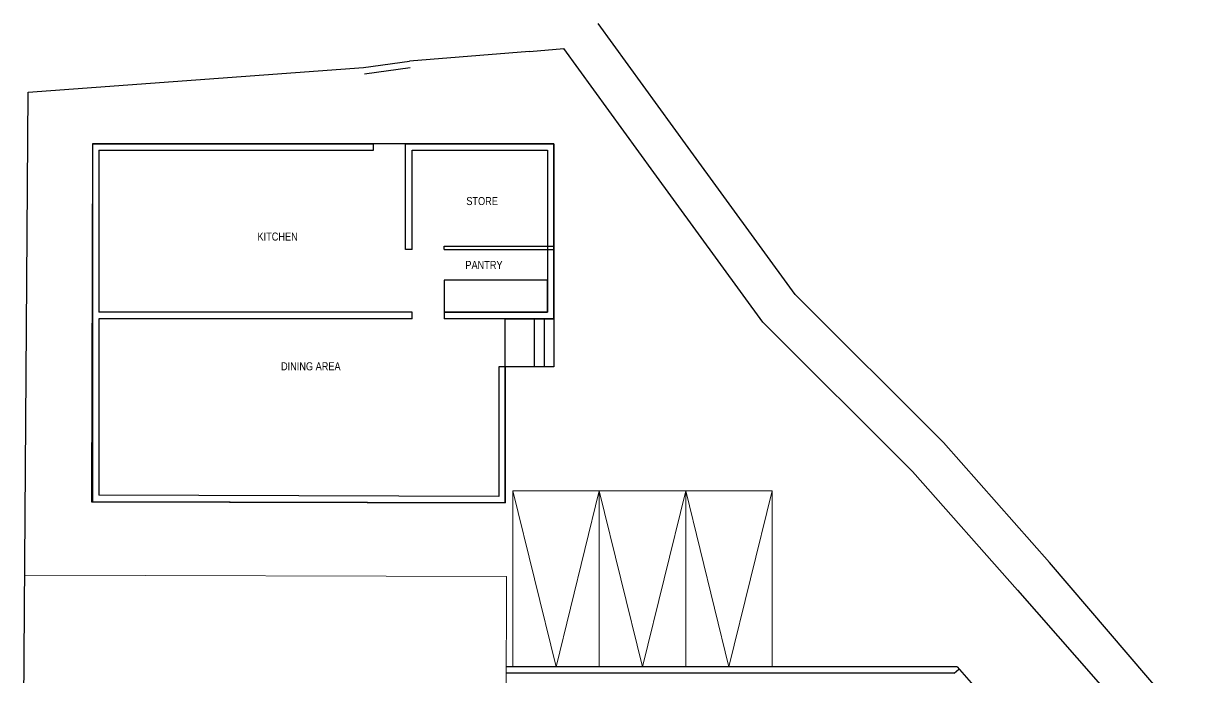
# Model space of a CAD drawing. Header units: metres. Extents: x -705149 to -704678, y -35173 to -35072.
# Drawn here: x -704808.41 to -704771.56, y -35103 to -35082.58 of the extents above; entities that cross this region are included whole.
import ezdxf

# ---------------------------------------------------------------- set-up
doc = ezdxf.new("R2010")
doc.units = ezdxf.units.M
doc.header["$LTSCALE"] = 1500
doc.linetypes.add('PHANTOM2', pattern=[1.25, 0.625, -0.125, 0.125, -0.125, 0.125, -0.125])
for name, color, linetype in [('BLK_3_FLR_0_BLT_UP_AREA', 8, 'Continuous'), ('Lines', 7, 'Continuous'), ('WALL', 7, 'Continuous'), ('walls', 50, 'Continuous')]:
    doc.layers.add(name, color=color, linetype=linetype)
doc.styles.add('style4', font='arial.ttf', dxfattribs={"height": 100})

msp = doc.modelspace()

# ---------------------------------------------------------------- linework, layer by layer
at = {"layer": 'BLK_3_FLR_0_BLT_UP_AREA', "color": 8, "linetype": 'Continuous', "elevation": 194.16249}
msp.add_lwpolyline([(-704806.2647, -35086.33807), (-704806.29667, -35097.51587), (-704793.37452, -35097.55283), (-704793.37466, -35093.30005), (-704793.37435, -35091.79924), (-704791.85266, -35091.7992), (-704791.85284, -35086.3376)], close=True, dxfattribs=at)
at = {"layer": 'Lines', "color": 1, "linetype": 'Continuous'}
for p, q in [((-704792.61019, -35083.45034, 193.87371), (-704796.36203, -35083.75955, 193.87371)), ((-704792.61019, -35083.45034, 193.87371), (-704796.36203, -35083.75955, 193.87371)), ((-704792.61019, -35083.45034, 193.87371), (-704791.54436, -35083.3625, 193.87371)), ((-704792.61019, -35083.45034, 193.87371), (-704791.54436, -35083.3625, 193.87371)), ((-704788.73056, -35087.22908, 193.87371), (-704791.54436, -35083.3625, 193.87371)), ((-704788.73056, -35087.22908, 193.87371), (-704791.54436, -35083.3625, 193.87371)), ((-704797.79217, -35083.95761, 193.87371), (-704796.36203, -35083.75955, 193.87371)), ((-704797.79217, -35083.95761, 193.87371), (-704796.36203, -35083.75955, 193.87371)), ((-704808.27488, -35084.72696, 193.87371), (-704797.79217, -35083.95761, 193.87371)), ((-704797.76474, -35084.15572, 193.87371), (-704796.33459, -35083.95766, 193.87371)), ((-704808.41326, -35105.55383, 193.87371), (-704808.27488, -35084.72696, 193.87371)), ((-704785.32639, -35091.91084, 193.87371), (-704788.73056, -35087.22908, 193.87371)), ((-704785.32639, -35091.91084, 193.87371), (-704788.73056, -35087.22908, 193.87371)), ((-704780.65256, -35096.57409, 193.87371), (-704785.32639, -35091.91084, 193.87371)), ((-704780.65256, -35096.57409, 193.87371), (-704785.32639, -35091.91084, 193.87371)), ((-704777.36818, -35100.28117, 193.87371), (-704780.65256, -35096.57409, 193.87371)), ((-704777.36818, -35100.28117, 193.87371), (-704780.65256, -35096.57409, 193.87371)), ((-704777.36818, -35100.28117, 193.87371), (-704773.02011, -35105.2304, 193.87371)), ((-704779.25704, -35102.67657, 193.87371), (-704778.30895, -35103.75574, 193.87371))]:
    msp.add_line(p, q, dxfattribs=at)
at = {"layer": 'Lines', "color": 10, "linetype": 'Continuous', "elevation": 193.87371}
msp.add_lwpolyline([(-704761.32253, -35132.58091), (-704762.94749, -35129.28209), (-704767.1334, -35116.79943), (-704771.4602, -35105.1609), (-704776.36606, -35099.40995), (-704779.68579, -35095.66297), (-704784.31421, -35091.04503), (-704787.65662, -35086.44821), (-704790.47073, -35082.58119)], dxfattribs=at)
at = {"layer": 'walls', "color": 3, "linetype": 'Continuous'}
for p, q in [((-704806.2647, -35086.33807, 194.16249), (-704797.48189, -35086.33778, 194.16249)), ((-704806.2647, -35086.33807, 194.16249), (-704806.26434, -35097.51597, 194.13125)), ((-704797.48188, -35086.53778, 194.16249), (-704797.48189, -35086.33778, 194.17429)), ((-704796.48189, -35086.33775, 194.16249), (-704791.85284, -35086.3376, 194.16249)), ((-704796.48178, -35089.63771, 193.97972), (-704796.48189, -35086.33775, 194.17429)), ((-704791.85284, -35086.3376, 194.16249), (-704791.85266, -35091.7992, 194.14723)), ((-704806.06469, -35086.53806, 194.16249), (-704797.48188, -35086.53778, 194.16249)), ((-704806.06469, -35086.53806, 194.16194), (-704806.06453, -35091.59961, 194.14779)), ((-704796.28188, -35086.53774, 194.16249), (-704792.05283, -35086.5376, 194.16249)), ((-704796.28178, -35089.63771, 193.97972), (-704796.28188, -35086.53774, 194.16249)), ((-704792.05283, -35086.5376, 194.16194), (-704792.05266, -35091.5992, 194.14779)), ((-704796.28178, -35089.63771, 193.97972), (-704796.48178, -35089.63771, 193.97972)), ((-704795.28178, -35089.53771, 194.16249), (-704791.85273, -35089.5376, 194.16249)), ((-704795.28178, -35089.63771, 193.97972), (-704795.28178, -35089.53771, 193.98562)), ((-704795.28178, -35089.63771, 194.16249), (-704791.85273, -35089.6376, 194.16249)), ((-704796.28171, -35091.59933, 193.86407), (-704806.06453, -35091.59961, 193.85229)), ((-704796.28171, -35091.79933, 193.86407), (-704806.06452, -35091.79961, 193.85229)), ((-704806.06452, -35091.79961, 194.14723), (-704806.06434, -35097.31654, 194.13181)), ((-704796.28171, -35091.79933, 193.85227), (-704796.28171, -35091.59933, 193.86407)), ((-704792.05266, -35091.5992, 193.86916), (-704795.2816, -35091.5993, 193.86527)), ((-704795.2816, -35091.5993, 193.87586), (-704795.28158, -35091.7993, 193.86527)), ((-704791.85266, -35091.7992, 193.8694), (-704795.28158, -35091.7993, 193.86527)), ((-704792.45261, -35093.29922, 193.57422), (-704792.45266, -35091.79844, 193.8694)), ((-704792.15266, -35091.79921, 193.8694), (-704792.15261, -35093.29921, 193.86521)), ((-704791.85266, -35091.7992, 193.8694), (-704791.85261, -35093.2992, 193.86521)), ((-704791.85261, -35093.30026, 193.8652), (-704793.57466, -35093.30002, 193.75919)), ((-704793.57466, -35093.30002, 194.05042), (-704793.57452, -35097.35226, 194.03909)), ((-704793.37466, -35093.30002, 194.05042), (-704793.37452, -35097.55283, 194.03853)), ((-704793.57452, -35097.35226, 193.87371), (-704806.06434, -35097.31654, 193.87371)), ((-704793.37452, -35097.55283, 193.87371), (-704806.26434, -35097.51597, 193.87371)), ((-704779.34755, -35102.87657, 193.87371), (-704793.33997, -35102.87657, 193.87371)), ((-704779.25704, -35102.67657, 193.87371), (-704793.3394, -35102.67657, 193.87371)), ((-704779.34755, -35102.87657, 193.87371), (-704779.1973, -35102.74457, 193.87371))]:
    msp.add_line(p, q, dxfattribs=at)
at = {"layer": 'walls', "color": 2, "linetype": 'Continuous', "lineweight": 0}
for p, q in [((-704791.78291, -35102.67657, 193.87371), (-704793.13291, -35097.17657, 193.87371)), ((-704791.78291, -35102.67657, 193.87371), (-704790.43291, -35097.17657, 193.87371)), ((-704789.08291, -35102.67657, 193.87371), (-704790.43291, -35097.17657, 193.87371)), ((-704789.08291, -35102.67657, 193.87371), (-704787.73291, -35097.17657, 193.87371)), ((-704786.38291, -35102.67657, 193.87371), (-704787.73291, -35097.17657, 193.87371)), ((-704786.38291, -35102.67657, 193.87371), (-704785.03291, -35097.17657, 193.87371))]:
    msp.add_line(p, q, dxfattribs=at)
at = {"layer": 'walls', "color": 3, "linetype": 'Continuous', "elevation": 193.86527}
msp.add_lwpolyline([(-704795.2816, -35091.5993), (-704792.0527, -35091.5993), (-704792.0527, -35090.59398), (-704795.2816, -35090.59398)], close=True, dxfattribs=at)
at = {"layer": 'walls', "color": 2, "linetype": 'Continuous', "lineweight": 0, "elevation": 193.87371}
for points in [[(-704790.43291, -35102.67657), (-704790.43291, -35097.17657), (-704793.13291, -35097.17657), (-704793.13291, -35102.67657)], [(-704787.73291, -35102.67657), (-704787.73291, -35097.17657), (-704790.43291, -35097.17657), (-704790.43291, -35102.67657)], [(-704785.03291, -35102.67657), (-704785.03291, -35097.17657), (-704787.73291, -35097.17657), (-704787.73291, -35102.67657)]]:
    msp.add_lwpolyline(points, close=True, dxfattribs=at)
at = {"layer": 'walls', "color": 5, "linetype": 'PHANTOM2', "lineweight": 0, "elevation": 193.87371}
msp.add_lwpolyline([(-704808.3751, -35099.80994), (-704793.33131, -35099.85019), (-704793.38154, -35117.41245), (-704786.539, -35117.41245), (-704786.53419, -35135.9426), (-704786.53595, -35140.84913), (-704789.19097, -35148.03735), (-704808.30548, -35157.19959), (-704808.40055, -35103.64004)], dxfattribs=at)

# ---------------------------------------------------------------- texts
at = {"layer": 'WALL', "color": 2, "char_height": 0.25, "width": 3.3916603, "attachment_point": 1, "style": 'style4'}
for s, insert in [('\\pi1.21672;{\\fArial Narrow|b0|i0|c0|p34;STORE}', (-704795.80192, -35087.99976, 193.87371)), ('\\pi1.09001;{\\fArial Narrow|b0|i0|c0|p34;KITCHEN}', (-704802.1981, -35089.10858, 193.87371)), ('\\pi1.12728;{\\fArial Narrow|b0|i0|c0|p34;PANTRY}', (-704795.74139, -35089.99562, 193.87371)), ('\\pi0.77547;{\\fArial Narrow|b0|i0|c0|p34;DINING AREA}', (-704801.14888, -35093.16078, 193.87371))]:
    msp.add_mtext(s, dxfattribs=dict(at, insert=insert))

doc.saveas('drawing.dxf')
